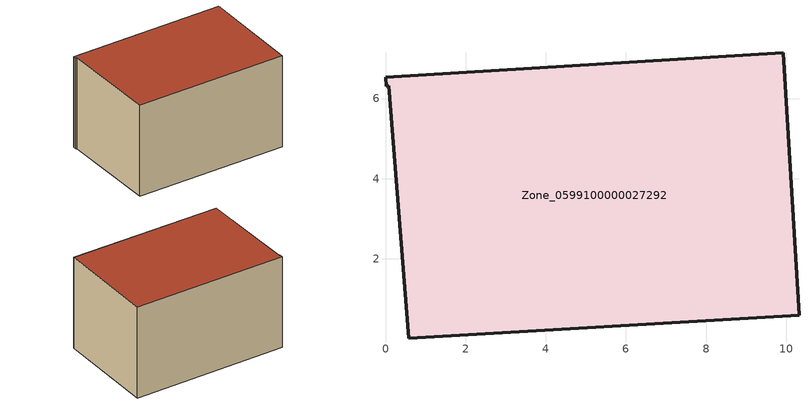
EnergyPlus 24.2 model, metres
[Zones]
Zone_0599100000027292
 floor ground (C_G): 0.58,0.01 0.08,6.32 0.01,6.31 0,6.53 9.93,7.15 10.32,0.59 z0
 wall outside (C_F): 10.32,0.59 9.93,7.15 0,6.53 0.01,6.31 0.08,6.32 0.58,0.01 10.32,0.59 z0:6.07
 roof outside (C_R): 0.08,6.32 0.58,0.01 10.32,0.59 9.93,7.15 0,6.53 0.01,6.31 z6.07
[BUILDING]
Pand.0599100000027292: North Axis=0; Terrain=City; Loads Convergence Tolerance Value=0.04; Temperature Convergence Tolerance Value=0.4; Solar Distribution=FullExterior; Maximum Number of Warmup Days=25; Minimum Number of Warmup Days=1
[Site:Location]
Rotterdam.The.Hague.AP_ZH_NLD Design_Conditions: Latitude=51.96; Longitude=4.45; Time Zone=1; Elevation=-4.5
[SITE:GROUNDTEMPERATURE:BUILDINGSURFACE]
18, 18, 18, 18, 18, 18, 18, 18, 18, 18, 18, 18
[MATERIAL] Thermal Absorptance=0.9; Solar Absorptance=0.7; Visible Absorptance=0.7
Name | Roughness | Thickness | Conductivity | Density | Specific Heat
G.TC.1965-1974 | MediumSmooth | 0.15 | 0.882353 | 540 | 1210
F.TC.1965-1974 | Rough | 0.3 | 0.697674 | 1920 | 840
R.TC.1965-1974 | MediumRough | 0.2 | 0.232558 | 1500 | 1000
[CONSTRUCTION]
C_G: G.TC.1965-1974
C_F: F.TC.1965-1974
C_R: R.TC.1965-1974
[ZONE]
Zone_0599100000027292: Type=1; Multiplier=1; Ceiling Height=Autocalculate; Volume=Autocalculate; Floor Area=autocalculate; Part of Total Floor Area=Yes
[ZONEINFILTRATION:DESIGNFLOWRATE]
Infil_Zone_0599100000027292: Zone or ZoneList or Space or SpaceList=Zone_0599100000027292; Schedule=AlwaysOn; Design Flow Rate Calculation Method=Flow/Area; Flow Rate per Floor Area=0.003; Constant Term Coefficient=1; Temperature Term Coefficient=0; Velocity Term Coefficient=0; Velocity Squared Term Coefficient=0
[HVACTEMPLATE:ZONE:IDEALLOADSAIRSYSTEM]
Zone_0599100000027292: Maximum Heating Supply Air Temperature=50; Minimum Cooling Supply Air Temperature=13; Maximum Heating Supply Air Humidity Ratio=0.0156; Minimum Cooling Supply Air Humidity Ratio=0.0077; Heating Limit=NoLimit; Cooling Limit=NoLimit; Dehumidification Control Type=ConstantSensibleHeatRatio; Cooling Sensible Heat Ratio=0.7; Dehumidification Setpoint=60; Humidification Control Type=None; Humidification Setpoint=30; Outdoor Air Method=None; Outdoor Air Flow Rate per Person=0.00944; Outdoor Air Flow Rate per Zone Floor Area=0; Outdoor Air Flow Rate per Zone=0; Demand Controlled Ventilation Type=None; Outdoor Air Economizer Type=NoEconomizer; Heat Recovery Type=None; Sensible Heat Recovery Effectiveness=0.7; Latent Heat Recovery Effectiveness=0.65
[ZONECONTROL:THERMOSTAT]
ThermostatControl_Zone_0599100000027292: Zone or ZoneList=Zone_0599100000027292; Control Type Schedule=DualSetpointControlType; Control 1=Thermostat_Zone_0599100000027292; Temperature Difference Between Cutout And Setpoint=0
[THERMOSTATSETPOINT:DUALSETPOINT]
Thermostat_Zone_0599100000027292: Heating Setpoint Temperature Schedule=HeatingSetpoint_Zone_0599100000027292; Cooling Setpoint Temperature Schedule=CoolingSetpoint_Zone_0599100000027292
[SCHEDULE:COMPACT]
HeatingSetpoint_Zone_0599100000027292: Through: 12/31, For: AllDays, Until: 24:00, 21
CoolingSetpoint_Zone_0599100000027292: Through: 12/31, For: AllDays, Until: 24:00, 24
DualSetpointControlType: Through: 12/31, For: AllDays, Until: 24:00, 4
AlwaysOn: Through: 12/31, For: AllDays, Until: 24:00, 1
